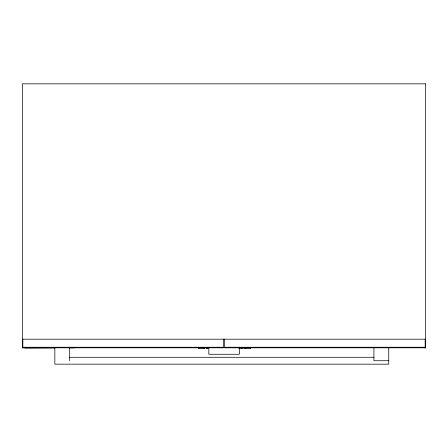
<?xml version="1.0" encoding="UTF-8"?>
<svg xmlns="http://www.w3.org/2000/svg" width="448" height="448" viewBox="0 0 448 448"><rect width="100%" height="100%" fill="white"/><g stroke="black" fill="none" stroke-linecap="round" stroke-linejoin="round"><path stroke-width="0.67" d="M425.152 348.146L425.152 347.43L388.769 347.43M24.763 348.079L54.824 347.95M69.502 347.889L74.396 347.872M22.4 339.186L425.6 339.186M22.848 347.43L55.031 347.43M69.726 347.43L198.464 347.43M204.758 347.43L206.158 347.43M207.558 347.43L208.958 347.43M243.242 347.43L244.642 347.43M250.936 347.43L374.074 347.43M204.54 348.561L198.414 348.561L198.414 347.805M238.762 348.561L243.253 348.561L243.253 347.805M250.858 348.561L244.731 348.561L244.731 347.805M69.681 357.28L373.912 357.28M388.752 360.73L373.912 360.73L373.912 347.805M425.152 339.186L425.152 347.25L224.448 347.25L224.448 339.186M388.752 347.805L388.752 364.174L54.841 364.174L54.841 347.805M250.404 347.805L250.404 348.561M245.062 347.805L245.062 348.561M241.584 347.805L241.584 348.561M239.333 347.805L239.333 354.267L208.835 354.267L208.835 347.805M223.552 339.186L223.552 347.25L22.848 347.25L22.848 339.186M207.906 347.805L207.906 348.561L206.018 348.561L206.018 347.805M204.086 347.805L204.086 348.561M69.681 347.805L69.681 360.73M22.848 347.362L22.848 348.146M425.6 83.826L22.4 83.826L22.4 347.805L425.6 347.805L425.6 83.826"/></g></svg>
